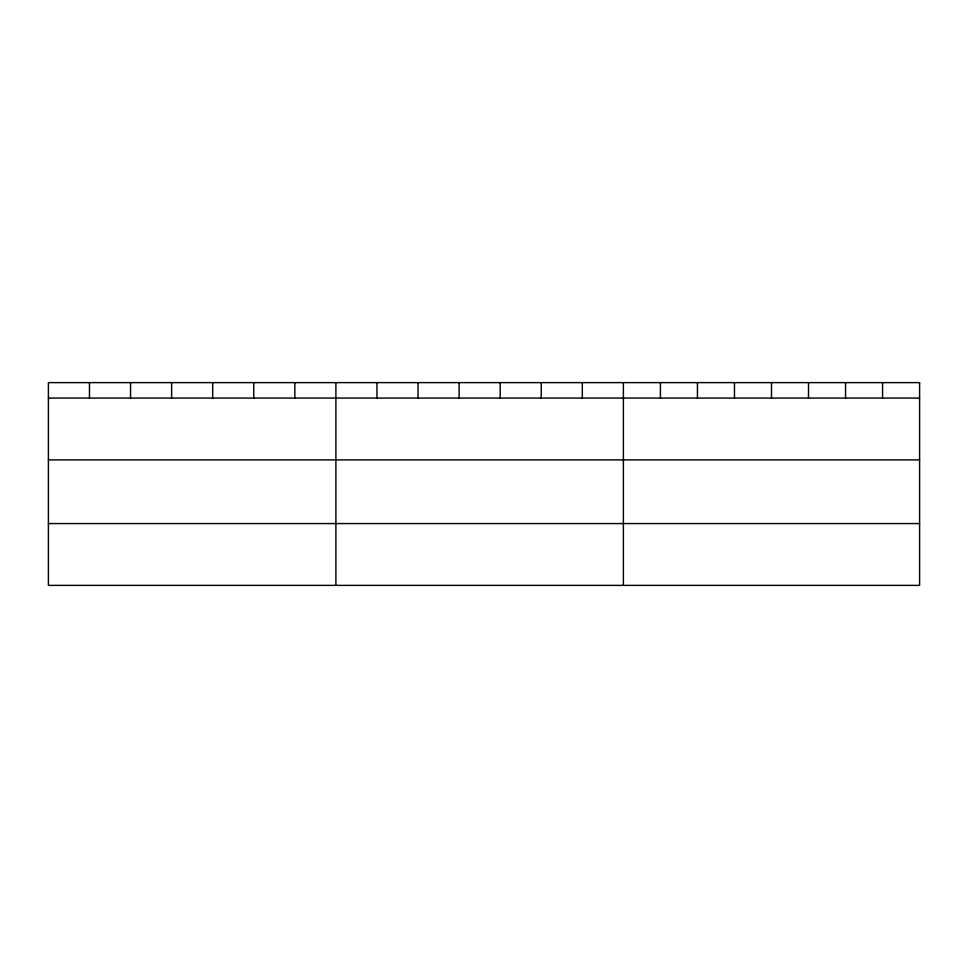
<?xml version="1.0" encoding="UTF-8"?>
<svg xmlns="http://www.w3.org/2000/svg" width="968" height="968" viewBox="0 0 968 968"><rect width="100%" height="100%" fill="white"/><g stroke="black" fill="none" stroke-linecap="round" stroke-linejoin="round"><path stroke-width="1.45" d="M48.4 398.066L919.6 398.066M48.4 459.885L919.6 459.885M48.4 523.567L919.6 523.567M882.574 382.614L882.574 398.066M845.548 382.614L845.548 398.066M808.522 382.614L808.522 398.066M771.496 382.614L771.496 398.066M734.47 382.614L734.47 398.066M697.444 382.614L697.444 398.066M660.418 382.614L660.418 398.066M623.392 382.614L623.392 585.386M582.325 382.614L582.325 398.066M541.245 382.614L541.245 398.066M500.178 382.614L500.178 398.066M459.11 382.614L459.11 398.066M418.043 382.614L418.043 398.066M376.963 382.614L376.963 398.066M335.896 382.614L335.896 585.386M294.829 382.614L294.829 398.066M253.749 382.614L253.749 398.066M212.682 382.614L212.682 398.066M171.614 382.614L171.614 398.066M130.547 382.614L130.547 398.066M89.467 382.614L89.467 398.066M919.6 382.614L48.4 382.614L48.4 585.386L919.6 585.386L919.6 382.614"/></g></svg>
